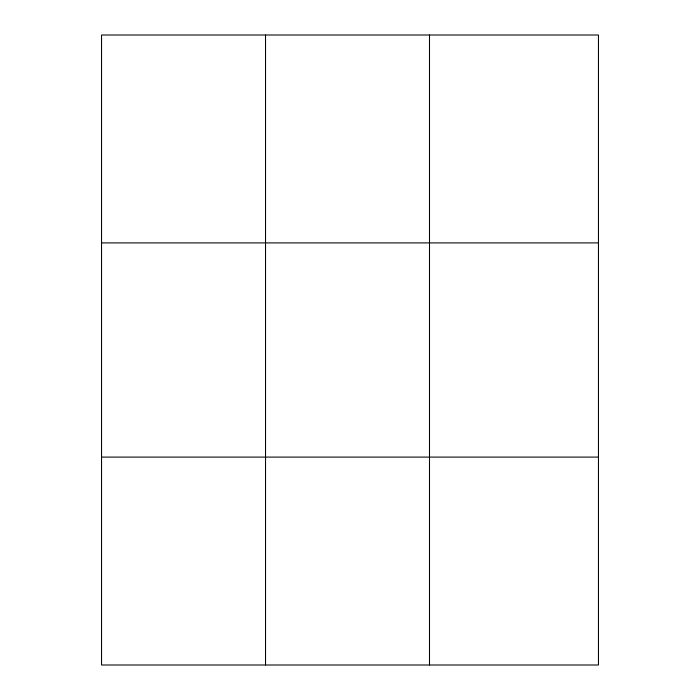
<?xml version="1.0" encoding="UTF-8"?>
<svg xmlns="http://www.w3.org/2000/svg" width="700" height="700" viewBox="0 0 700 700"><rect width="100%" height="100%" fill="white"/><g stroke="black" fill="none" stroke-linecap="round" stroke-linejoin="round"><path stroke-width="1.05" d="M265.527 35L265.527 665M429.502 35L429.502 665M598.456 242.9L598.456 35L101.544 35L101.544 665L598.456 665L598.456 242.9L101.544 242.9M101.544 457.1L598.456 457.1"/></g></svg>
